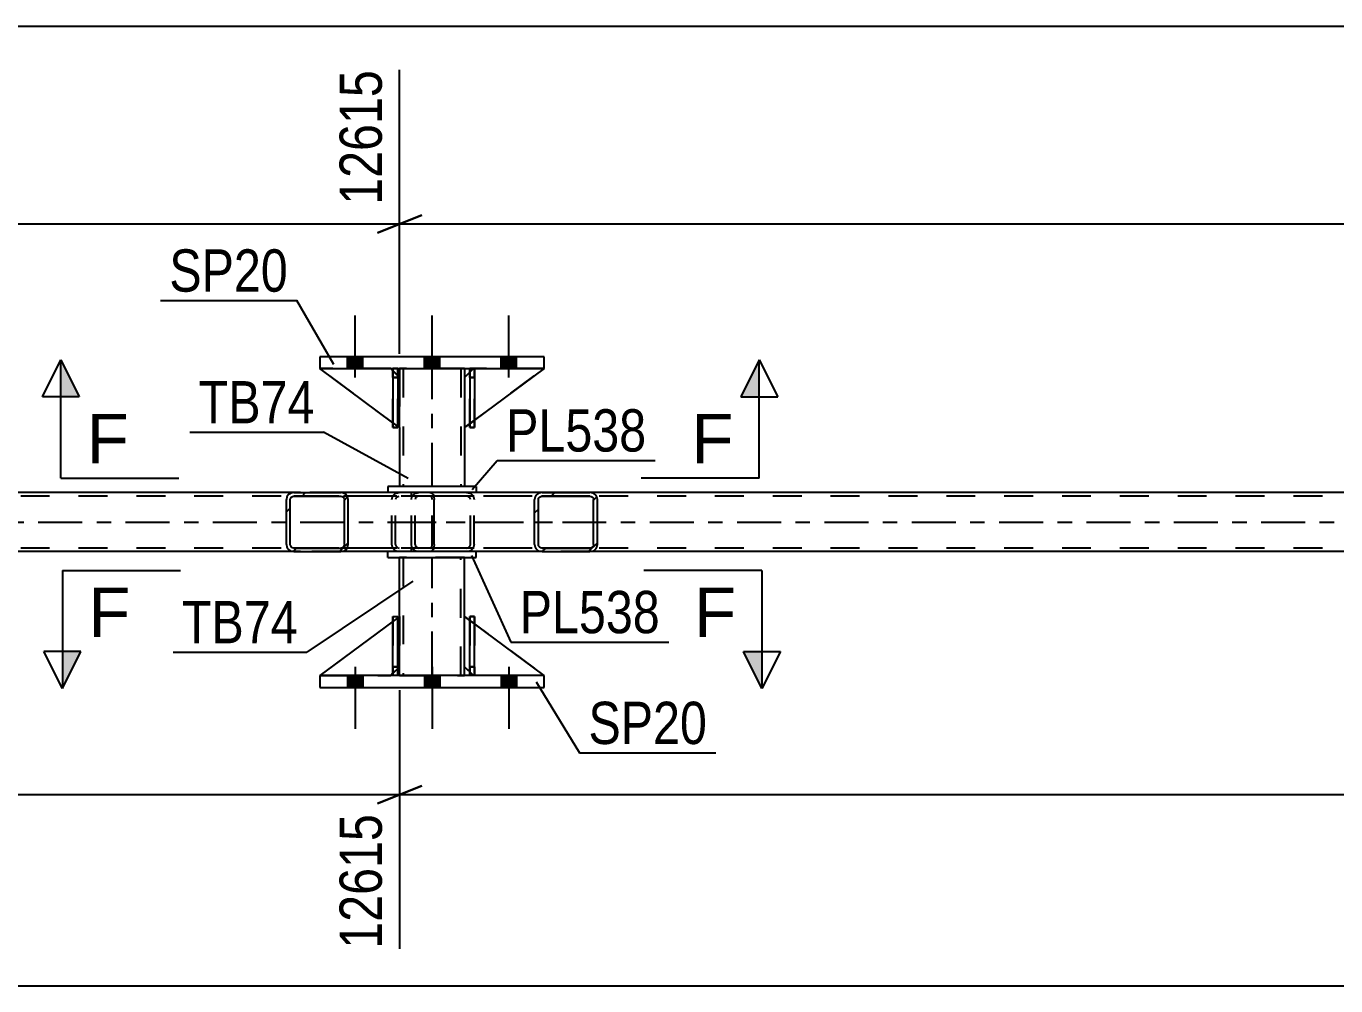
# Model space of a CAD drawing. Header units: millimetres. Extents: x 0 to 841, y 0 to 594.
# Drawn here: x 510 to 598.7, y 223.8 to 288.8 of the extents above; entities that cross this region are included whole.
import ezdxf

# ---------------------------------------------------------------- set-up
doc = ezdxf.new("R2010")
doc.units = ezdxf.units.MM
doc.linetypes.add('DXK_LINE_DOT2', pattern=[3.9198, 1.9599, -1.9599])
doc.linetypes.add('DXK_LINE_DOT3', pattern=[5.9187, 2.979, -0.9799, 0.9799, -0.9799])
doc.styles.add('Arial', font='ARIAL.TTF', dxfattribs={"height": 0.2})
doc.styles.add('Arial Narrow', font='ARIALN.TTF', dxfattribs={"height": 0.2})

# ---------------------------------------------------------------- blocks, each defined once
blk = doc.blocks.new('Part-318893504-2860 - 2723')
at = {"color": 7, "linetype": 'DXK_LINE_DOT2'}
for p, q in [((534.83, 265.033), (534.83, 265.633)), ((534.83, 265.633), (534.83, 265.633)), ((534.83, 265.633), (534.83, 261.633)), ((535.15, 265.633), (534.83, 265.633)), ((535.15, 265.033), (535.15, 265.633)), ((535.15, 261.633), (535.15, 265.633)), ((534.83, 261.633), (534.83, 265.033)), ((534.83, 265.033), (535.15, 265.033)), ((535.15, 265.033), (535.15, 261.633)), ((534.83, 261.633), (535.15, 261.633))]:
    blk.add_line(p, q, dxfattribs=at)
blk = doc.blocks.new('Part-318893504-2854 - 2723')
at = {"color": 7, "linetype": 'DXK_LINE_DOT2'}
for p, q in [((534.677, 265.634), (529.877, 265.633)), ((534.677, 265.634), (535.277, 265.034)), ((535.15, 265.16), (534.83, 265.48)), ((535.277, 265.034), (535.277, 261.634)), ((535.151, 261.727), (534.831, 261.964))]:
    blk.add_line(p, q, dxfattribs=at)
at = {"color": 2, "linetype": 'Continuous'}
for p, q in [((534.831, 261.964), (529.877, 265.633)), ((534.83, 265.48), (534.677, 265.634)), ((535.277, 265.034), (535.15, 265.16)), ((535.277, 265.034), (535.277, 265.034)), ((535.277, 261.634), (535.277, 265.034)), ((535.151, 261.727), (535.277, 261.634)), ((535.277, 261.634), (535.277, 261.634))]:
    blk.add_line(p, q, dxfattribs=at)
blk = doc.blocks.new('Part-318893504-2764 - 2723')
at = {"color": 2, "linetype": 'Continuous'}
for p, q in [((535.277, 265.633), (535.277, 265.034)), ((539.677, 265.633), (539.677, 265.033)), ((535.277, 261.634), (535.277, 257.633)), ((539.677, 261.633), (539.677, 257.633))]:
    blk.add_line(p, q, dxfattribs=at)
at = {"color": 7, "linetype": 'DXK_LINE_DOT2'}
for p, q in [((539.677, 265.633), (535.277, 265.633)), ((535.517, 265.633), (535.517, 257.633)), ((539.437, 265.633), (539.437, 257.633)), ((535.277, 265.034), (535.277, 261.634)), ((539.677, 265.033), (539.677, 261.633)), ((539.677, 257.633), (535.277, 257.633))]:
    blk.add_line(p, q, dxfattribs=at)
at = {"color": 7, "linetype": 'DXK_LINE_DOT3'}
blk.add_line((537.477, 257.633), (537.477, 265.633), dxfattribs=at)
blk = doc.blocks.new('Part-318893504-2886 - 2723')
at = {"color": 2, "linetype": 'Continuous'}
for p, q in [((534.83, 244.833), (534.831, 248.833)), ((534.831, 248.833), (535.151, 248.833)), ((535.15, 244.833), (535.151, 248.833)), ((534.831, 244.833), (534.83, 244.833)), ((535.151, 244.833), (534.83, 244.833))]:
    blk.add_line(p, q, dxfattribs=at)
at = {"color": 7, "linetype": 'DXK_LINE_DOT2'}
for p, q in [((534.831, 248.833), (534.831, 245.433)), ((535.151, 245.433), (535.151, 248.833)), ((534.831, 245.433), (534.831, 244.833)), ((534.831, 245.433), (535.151, 245.433)), ((535.151, 244.833), (535.151, 245.433)), ((535.15, 244.833), (535.151, 244.833))]:
    blk.add_line(p, q, dxfattribs=at)
blk = doc.blocks.new('Part-318893504-2888 - 2723')
at = {"color": 7, "linetype": 'DXK_LINE_DOT2'}
for p, q in [((534.83, 248.833), (535.15, 248.833)), ((534.83, 245.433), (534.83, 248.833)), ((534.83, 248.833), (534.83, 244.833)), ((535.15, 248.833), (535.15, 245.433)), ((535.15, 244.833), (535.15, 248.74)), ((535.15, 245.433), (534.83, 245.433)), ((534.83, 244.833), (534.83, 245.433)), ((535.15, 245.433), (535.15, 244.833)), ((535.15, 244.833), (534.83, 244.833)), ((535.15, 244.833), (535.15, 244.833))]:
    blk.add_line(p, q, dxfattribs=at)
blk = doc.blocks.new('Part-318893504-2908 - 2723')
at = {"color": 2, "linetype": 'Continuous'}
for p, q in [((539.677, 245.433), (539.677, 248.833)), ((540.03, 248.571), (539.677, 248.833)), ((545.076, 244.833), (540.35, 248.334)), ((540.03, 245.08), (539.677, 245.433))]:
    blk.add_line(p, q, dxfattribs=at)
at = {"color": 7, "linetype": 'DXK_LINE_DOT2'}
for p, q in [((540.35, 248.334), (540.03, 248.571)), ((540.277, 244.833), (540.03, 245.08)), ((545.077, 244.833), (540.277, 244.833)), ((545.076, 244.833), (545.077, 244.833)), ((545.077, 244.833), (545.076, 244.833))]:
    blk.add_line(p, q, dxfattribs=at)
blk = doc.blocks.new('Part-318893504-2780 - 2723')
at = {"linetype": 'Continuous'}
h = blk.add_hatch(dxfattribs=at)
h.set_pattern_fill('', scale=0.7, style=0, pattern_type=0)
h.set_pattern_definition([(45, (531.7593, 256.937), (-1.57154, 1.57154), [])])
h.paths.add_polyline_path([(531.798, 256.753), (531.759, 256.937), (531.65, 257.093), (531.487, 257.197), (531.295, 257.233), (528.11, 257.233), (527.918, 257.197), (527.755, 257.093), (527.646, 256.937), (527.608, 256.753), (527.608, 253.713), (527.646, 253.53), (527.755, 253.374), (527.918, 253.27), (528.11, 253.233), (531.295, 253.233), (531.487, 253.27), (531.65, 253.374), (531.759, 253.53), (531.798, 253.713)])
h.paths.add_polyline_path([(531.527, 253.621), (531.473, 253.544), (531.391, 253.492), (531.295, 253.473), (528.11, 253.473), (528.014, 253.492), (527.933, 253.544), (527.878, 253.621), (527.859, 253.713), (527.859, 256.753), (527.878, 256.845), (527.933, 256.923), (528.014, 256.975), (528.11, 256.993), (531.295, 256.993), (531.391, 256.975), (531.473, 256.923), (531.527, 256.845), (531.546, 256.753), (531.546, 253.713)])
at = {"color": 2, "linetype": 'Continuous'}
for p, q in [((527.646, 256.937), (527.608, 256.753)), ((527.608, 253.713), (527.608, 256.753)), ((527.859, 256.753), (527.878, 256.845)), ((527.859, 253.713), (527.859, 256.753)), ((527.878, 256.845), (527.933, 256.923)), ((528.11, 257.233), (527.918, 257.197)), ((527.933, 256.923), (528.014, 256.975)), ((528.014, 256.975), (528.11, 256.993)), ((528.11, 257.233), (531.295, 257.233)), ((528.11, 256.993), (531.295, 256.993)), ((537.352, 257.233), (531.295, 257.233)), ((531.487, 257.197), (531.295, 257.233)), ((531.295, 256.993), (531.391, 256.975)), ((531.391, 256.975), (531.473, 256.923)), ((531.473, 256.923), (531.527, 256.845)), ((531.527, 256.845), (531.546, 256.753)), ((531.546, 253.713), (531.546, 256.753)), ((531.798, 256.753), (531.759, 256.937)), ((531.798, 253.713), (531.798, 256.753)), ((537.352, 257.233), (537.456, 257.197)), ((537.456, 257.197), (537.544, 257.093)), ((537.544, 257.093), (537.602, 256.937)), ((537.602, 256.937), (537.623, 256.753)), ((537.623, 253.713), (537.623, 256.753)), ((527.608, 253.713), (527.646, 253.53)), ((527.878, 253.621), (527.859, 253.713)), ((527.933, 253.544), (527.878, 253.621)), ((527.918, 253.27), (528.11, 253.233)), ((528.014, 253.492), (527.933, 253.544)), ((528.11, 253.473), (528.014, 253.492)), ((528.11, 253.473), (531.295, 253.473)), ((528.11, 253.233), (531.295, 253.233)), ((531.391, 253.492), (531.295, 253.473)), ((531.295, 253.233), (531.487, 253.27)), ((537.352, 253.233), (531.295, 253.233)), ((531.473, 253.544), (531.391, 253.492)), ((531.527, 253.621), (531.473, 253.544)), ((531.546, 253.713), (531.527, 253.621)), ((531.759, 253.53), (531.798, 253.713)), ((537.456, 253.27), (537.352, 253.233)), ((537.544, 253.374), (537.456, 253.27)), ((537.602, 253.53), (537.544, 253.374)), ((537.623, 253.713), (537.602, 253.53))]:
    blk.add_line(p, q, dxfattribs=at)
at = {"color": 7, "linetype": 'DXK_LINE_DOT2'}
for p, q in [((531.295, 257.233), (528.11, 257.233)), ((537.352, 256.993), (528.11, 256.993)), ((534.758, 256.753), (534.796, 256.937)), ((534.758, 253.713), (534.758, 256.753)), ((535.028, 256.845), (535.009, 256.753)), ((535.009, 253.713), (535.009, 256.753)), ((535.083, 256.923), (535.028, 256.845)), ((535.068, 257.197), (535.261, 257.233)), ((535.083, 256.923), (535.105, 256.937)), ((535.105, 256.937), (535.164, 256.975)), ((535.164, 256.975), (535.261, 256.993)), ((536.076, 256.993), (536.076, 257.233)), ((537.404, 256.975), (537.352, 256.993)), ((537.448, 256.923), (537.404, 256.975)), ((537.477, 256.845), (537.448, 256.923)), ((537.487, 256.753), (537.477, 256.845)), ((537.487, 253.713), (537.487, 256.753)), ((537.352, 253.473), (528.11, 253.473)), ((531.295, 253.233), (528.11, 253.233)), ((534.796, 253.53), (534.758, 253.713)), ((535.009, 253.713), (535.028, 253.621)), ((535.028, 253.621), (535.083, 253.544)), ((535.261, 253.233), (535.068, 253.27)), ((535.083, 253.544), (535.164, 253.492)), ((535.164, 253.492), (535.261, 253.473)), ((536.076, 253.233), (536.076, 253.473)), ((537.352, 253.473), (537.404, 253.492)), ((537.404, 253.492), (537.448, 253.544)), ((537.448, 253.544), (537.477, 253.621)), ((537.477, 253.621), (537.487, 253.713))]:
    blk.add_line(p, q, dxfattribs=at)
at = {"color": 2, "linetype": 'Continuous'}
for centre, start, end in [((528.096, 256.738), 111.1941, 156.15059), ((531.309, 256.738), 23.84941, 68.8059), ((528.096, 253.729), 203.84941, 248.8059), ((531.309, 253.729), 291.1941, 336.15059)]:
    blk.add_arc(centre, 0.492, start, end, dxfattribs=at)
at = {"color": 7, "linetype": 'DXK_LINE_DOT2'}
for centre, start, end in [((535.246, 256.738), 111.1941, 156.15059), ((535.246, 253.729), 203.84941, 248.8059)]:
    blk.add_arc(centre, 0.492, start, end, dxfattribs=at)
blk = doc.blocks.new('Part-318893504-2781 - 2723')
at = {"linetype": 'Continuous'}
h = blk.add_hatch(dxfattribs=at)
h.set_pattern_fill('', scale=0.7, style=0, pattern_type=0)
h.set_pattern_definition([(45, (548.6429, 256.937), (-1.57154, 1.57154), [])])
h.paths.add_polyline_path([(548.682, 256.753), (548.643, 256.937), (548.532, 257.093), (548.366, 257.197), (548.171, 257.233), (544.936, 257.233), (544.74, 257.197), (544.575, 257.093), (544.464, 256.937), (544.425, 256.753), (544.425, 253.713), (544.464, 253.53), (544.575, 253.374), (544.74, 253.27), (544.936, 253.233), (548.171, 253.233), (548.366, 253.27), (548.532, 253.374), (548.643, 253.53), (548.682, 253.713)])
h.paths.add_polyline_path([(548.407, 253.621), (548.352, 253.544), (548.269, 253.492), (548.171, 253.473), (544.936, 253.473), (544.838, 253.492), (544.755, 253.544), (544.7, 253.621), (544.68, 253.713), (544.68, 256.753), (544.7, 256.845), (544.755, 256.923), (544.838, 256.975), (544.936, 256.993), (548.171, 256.993), (548.269, 256.975), (548.352, 256.923), (548.407, 256.845), (548.426, 256.753), (548.426, 253.713)])
at = {"color": 7, "linetype": 'DXK_LINE_DOT2'}
for p, q in [((536.076, 256.753), (536.115, 256.937)), ((536.076, 253.713), (536.076, 256.753)), ((536.351, 256.845), (536.331, 256.753)), ((536.331, 253.713), (536.331, 256.753)), ((536.406, 256.923), (536.351, 256.845)), ((536.391, 257.197), (536.587, 257.233)), ((536.489, 256.975), (536.406, 256.923)), ((536.587, 256.993), (536.489, 256.975)), ((537.352, 257.233), (536.587, 257.233)), ((548.171, 256.993), (536.587, 256.993)), ((539.822, 257.233), (540.017, 257.197)), ((539.919, 256.975), (539.822, 256.993)), ((540.002, 256.923), (539.919, 256.975)), ((540.058, 256.845), (540.002, 256.923)), ((540.077, 256.753), (540.058, 256.845)), ((540.077, 253.713), (540.077, 256.753)), ((540.294, 256.937), (540.332, 256.753)), ((540.332, 253.713), (540.332, 256.753)), ((548.171, 257.233), (544.936, 257.233)), ((536.115, 253.53), (536.076, 253.713)), ((536.331, 253.713), (536.351, 253.621)), ((536.351, 253.621), (536.406, 253.544)), ((536.587, 253.233), (536.391, 253.27)), ((536.406, 253.544), (536.489, 253.492)), ((536.489, 253.492), (536.587, 253.473)), ((548.171, 253.473), (536.587, 253.473)), ((537.352, 253.233), (536.587, 253.233)), ((539.822, 253.473), (539.919, 253.492)), ((540.017, 253.27), (539.822, 253.233)), ((539.919, 253.492), (540.002, 253.544)), ((540.002, 253.544), (540.058, 253.621)), ((540.058, 253.621), (540.077, 253.713)), ((540.332, 253.713), (540.294, 253.53)), ((544.936, 253.233), (548.171, 253.233))]:
    blk.add_line(p, q, dxfattribs=at)
at = {"color": 2, "linetype": 'Continuous'}
for p, q in [((544.936, 257.233), (537.352, 257.233)), ((544.464, 256.937), (544.425, 256.753)), ((544.425, 253.713), (544.425, 256.753)), ((544.68, 256.753), (544.7, 256.845)), ((544.68, 253.713), (544.68, 256.753)), ((544.7, 256.845), (544.755, 256.923)), ((544.936, 257.233), (544.74, 257.197)), ((544.755, 256.923), (544.838, 256.975)), ((544.838, 256.975), (544.936, 256.993)), ((544.936, 257.233), (548.171, 257.233)), ((544.936, 256.993), (548.171, 256.993)), ((548.366, 257.197), (548.171, 257.233)), ((548.171, 256.993), (548.269, 256.975)), ((548.269, 256.975), (548.352, 256.923)), ((548.352, 256.923), (548.407, 256.845)), ((548.407, 256.845), (548.426, 256.753)), ((548.426, 253.713), (548.426, 256.753)), ((548.682, 256.753), (548.643, 256.937)), ((548.682, 253.713), (548.682, 256.753)), ((544.936, 253.233), (537.352, 253.233)), ((544.425, 253.713), (544.464, 253.53)), ((544.7, 253.621), (544.68, 253.713)), ((544.755, 253.544), (544.7, 253.621)), ((544.74, 253.27), (544.936, 253.233)), ((544.838, 253.492), (544.755, 253.544)), ((544.936, 253.473), (544.838, 253.492)), ((544.936, 253.473), (548.171, 253.473)), ((544.936, 253.233), (548.171, 253.233)), ((548.269, 253.492), (548.171, 253.473)), ((548.171, 253.233), (548.366, 253.27)), ((548.352, 253.544), (548.269, 253.492)), ((548.407, 253.621), (548.352, 253.544)), ((548.426, 253.713), (548.407, 253.621)), ((548.643, 253.53), (548.682, 253.713))]:
    blk.add_line(p, q, dxfattribs=at)
at = {"color": 7, "linetype": 'DXK_LINE_DOT3'}
blk.add_line((534.784, 255.233), (546.553, 255.233), dxfattribs=at)
at = {"color": 7, "linetype": 'DXK_LINE_DOT2'}
for centre, start, end in [((536.567, 256.733), 110.75832, 155.68004), ((539.841, 256.733), 24.31996, 69.24168), ((536.567, 253.734), 204.31996, 249.24168), ((539.841, 253.734), 290.75832, 335.68004)]:
    blk.add_arc(centre, 0.496, start, end, dxfattribs=at)
at = {"color": 2, "linetype": 'Continuous'}
for centre, start, end in [((544.916, 256.733), 110.75832, 155.68004), ((548.19, 256.733), 24.31996, 69.24168), ((544.916, 253.734), 204.31996, 249.24168), ((548.19, 253.734), 290.75832, 335.68004)]:
    blk.add_arc(centre, 0.496, start, end, dxfattribs=at)
blk = doc.blocks.new('Part-318893504-2845 - 2723')
at = {"color": 7, "linetype": 'DXK_LINE_DOT2'}
for p, q in [((540.35, 248.833), (540.03, 248.833)), ((540.03, 245.433), (540.03, 248.833)), ((540.03, 248.833), (540.03, 244.833)), ((540.35, 248.833), (540.35, 245.433)), ((540.35, 244.833), (540.35, 248.833)), ((540.35, 245.433), (540.03, 245.433)), ((540.03, 244.833), (540.03, 245.433)), ((540.35, 245.433), (540.35, 244.833)), ((540.35, 244.833), (540.03, 244.833)), ((540.35, 244.833), (540.35, 244.833))]:
    blk.add_line(p, q, dxfattribs=at)
blk = doc.blocks.new('Part-318893504-2848 - 2723')
at = {"color": 2, "linetype": 'Continuous'}
for p, q in [((540.03, 265.387), (539.677, 265.034)), ((545.077, 265.634), (540.35, 262.132)), ((539.677, 265.034), (539.677, 261.634)), ((540.03, 261.895), (539.677, 261.634))]:
    blk.add_line(p, q, dxfattribs=at)
at = {"color": 7, "linetype": 'DXK_LINE_DOT2'}
for p, q in [((540.277, 265.634), (540.03, 265.387)), ((545.077, 265.634), (540.277, 265.634)), ((540.35, 262.132), (540.03, 261.895))]:
    blk.add_line(p, q, dxfattribs=at)
blk = doc.blocks.new('Part-318893504-2851 - 2723')
at = {"color": 7, "linetype": 'DXK_LINE_DOT2'}
for p, q in [((540.277, 265.634), (539.677, 265.034)), ((539.677, 261.634), (545.077, 265.634)), ((545.077, 265.634), (540.277, 265.634)), ((539.677, 265.034), (539.677, 261.634))]:
    blk.add_line(p, q, dxfattribs=at)
blk = doc.blocks.new('Part-318893504-2857 - 2723')
at = {"color": 7, "linetype": 'DXK_LINE_DOT2'}
for p, q in [((529.877, 265.633), (534.677, 265.634)), ((535.277, 261.634), (529.877, 265.633)), ((534.677, 265.634), (535.277, 265.034)), ((535.277, 265.034), (534.677, 265.634)), ((535.277, 265.034), (535.277, 261.634)), ((535.277, 265.034), (535.277, 265.034)), ((535.277, 265.034), (535.277, 261.634))]:
    blk.add_line(p, q, dxfattribs=at)
blk = doc.blocks.new('Part-318893504-2858 - 2723')
at = {"color": 2, "linetype": 'Continuous'}
for p, q in [((535.15, 265.633), (534.83, 265.633)), ((534.83, 265.633), (534.831, 261.633)), ((535.151, 265.633), (535.15, 265.633)), ((535.15, 265.633), (535.151, 261.633)), ((535.151, 261.633), (534.831, 261.633))]:
    blk.add_line(p, q, dxfattribs=at)
at = {"color": 7, "linetype": 'DXK_LINE_DOT2'}
for p, q in [((534.831, 265.033), (534.831, 265.633)), ((535.151, 265.633), (535.15, 265.633)), ((535.151, 265.033), (535.151, 265.633)), ((535.151, 265.033), (534.831, 265.033)), ((534.831, 265.033), (534.831, 261.633)), ((535.151, 261.633), (535.151, 265.033))]:
    blk.add_line(p, q, dxfattribs=at)
blk = doc.blocks.new('Part-318893504-2859 - 2723')
at = {"color": 2, "linetype": 'Continuous'}
for p, q in [((540.35, 265.633), (540.03, 265.633)), ((540.03, 265.633), (540.03, 261.633)), ((540.35, 265.633), (540.35, 265.633)), ((540.35, 265.633), (540.35, 261.633)), ((540.35, 261.633), (540.03, 261.633))]:
    blk.add_line(p, q, dxfattribs=at)
at = {"color": 7, "linetype": 'DXK_LINE_DOT2'}
for p, q in [((540.03, 265.033), (540.03, 265.633)), ((540.35, 265.033), (540.35, 265.633)), ((540.35, 265.633), (540.35, 265.633)), ((540.35, 265.033), (540.03, 265.033)), ((540.03, 265.033), (540.03, 261.633)), ((540.35, 261.633), (540.35, 265.033))]:
    blk.add_line(p, q, dxfattribs=at)
blk = doc.blocks.new('Part-318893504-2861 - 2723')
at = {"color": 7, "linetype": 'DXK_LINE_DOT2'}
for p, q in [((540.03, 265.033), (540.03, 265.633)), ((540.03, 265.633), (540.03, 265.633)), ((540.03, 265.633), (540.03, 261.633)), ((540.35, 265.633), (540.03, 265.633)), ((540.35, 265.033), (540.35, 265.633)), ((540.35, 261.633), (540.35, 265.633)), ((540.03, 261.633), (540.03, 265.033)), ((540.03, 265.033), (540.35, 265.033)), ((540.35, 265.033), (540.35, 261.633)), ((540.03, 261.633), (540.35, 261.633))]:
    blk.add_line(p, q, dxfattribs=at)
blk = doc.blocks.new('Part-318893504-2866 - 2723')
at = {"color": 2, "linetype": 'Continuous'}
for p, q in [((535.277, 248.833), (535.277, 252.833)), ((539.677, 248.833), (539.677, 252.833)), ((535.277, 244.833), (535.277, 245.433)), ((539.677, 244.833), (539.677, 245.433))]:
    blk.add_line(p, q, dxfattribs=at)
at = {"color": 7, "linetype": 'DXK_LINE_DOT2'}
for p, q in [((539.677, 252.833), (535.277, 252.833)), ((535.517, 252.833), (535.517, 244.833)), ((539.437, 244.833), (539.437, 252.833)), ((535.277, 245.433), (535.277, 248.833)), ((539.677, 245.433), (539.677, 248.833)), ((535.277, 244.833), (539.677, 244.833))]:
    blk.add_line(p, q, dxfattribs=at)
at = {"color": 7, "linetype": 'DXK_LINE_DOT3'}
blk.add_line((537.477, 244.833), (537.477, 252.833), dxfattribs=at)
blk = doc.blocks.new('Part-318893504-2871 - 2723')
at = {"color": 2, "linetype": 'Continuous'}
for p, q in [((534.477, 252.833), (534.477, 253.233)), ((540.477, 252.833), (540.477, 253.233)), ((534.477, 252.833), (540.477, 252.833))]:
    blk.add_line(p, q, dxfattribs=at)
at = {"color": 7, "linetype": 'DXK_LINE_DOT2'}
blk.add_line((540.477, 253.233), (534.477, 253.233), dxfattribs=at)
blk = doc.blocks.new('Part-318893504-2876 - 2723')
at = {"color": 2, "linetype": 'Continuous'}
for p, q in [((540.477, 257.633), (534.477, 257.633)), ((534.477, 257.633), (534.477, 257.233)), ((540.477, 257.633), (540.477, 257.233))]:
    blk.add_line(p, q, dxfattribs=at)
at = {"color": 7, "linetype": 'DXK_LINE_DOT2'}
blk.add_line((540.477, 257.233), (534.477, 257.233), dxfattribs=at)
blk = doc.blocks.new('Part-318893504-2879 - 2723')
at = {"color": 7, "linetype": 'DXK_LINE_DOT2'}
for p, q in [((539.677, 245.433), (539.677, 248.833)), ((539.677, 248.833), (545.077, 244.833)), ((540.277, 244.833), (539.677, 245.433)), ((545.077, 244.833), (540.277, 244.833))]:
    blk.add_line(p, q, dxfattribs=at)
blk = doc.blocks.new('Part-318893504-2882 - 2723')
at = {"color": 2, "linetype": 'Continuous'}
for p, q in [((534.831, 248.503), (529.877, 244.833)), ((535.277, 248.833), (535.151, 248.74)), ((535.277, 245.433), (535.277, 248.833)), ((534.83, 244.987), (534.677, 244.833)), ((535.277, 245.433), (535.15, 245.307)), ((535.277, 245.433), (535.277, 245.433))]:
    blk.add_line(p, q, dxfattribs=at)
at = {"color": 7, "linetype": 'DXK_LINE_DOT2'}
for p, q in [((535.151, 248.74), (534.831, 248.503)), ((535.277, 245.433), (535.277, 248.833)), ((535.277, 245.433), (534.677, 244.833)), ((535.15, 245.307), (534.83, 244.987)), ((529.877, 244.833), (534.677, 244.833))]:
    blk.add_line(p, q, dxfattribs=at)
blk = doc.blocks.new('Part-318893504-2885 - 2723')
at = {"color": 7, "linetype": 'DXK_LINE_DOT2'}
for p, q in [((535.277, 248.833), (529.877, 244.833)), ((535.277, 245.433), (535.277, 248.833)), ((535.277, 248.833), (535.277, 245.433)), ((534.677, 244.833), (535.277, 245.433)), ((535.277, 245.433), (534.677, 244.833)), ((535.277, 245.433), (535.277, 245.433)), ((529.877, 244.833), (534.677, 244.833))]:
    blk.add_line(p, q, dxfattribs=at)
blk = doc.blocks.new('Part-318893504-2887 - 2723')
at = {"color": 2, "linetype": 'Continuous'}
for p, q in [((540.03, 244.833), (540.03, 248.833)), ((540.03, 248.833), (540.35, 248.833)), ((540.35, 244.833), (540.35, 248.833)), ((540.03, 244.833), (540.03, 244.833)), ((540.35, 244.833), (540.03, 244.833))]:
    blk.add_line(p, q, dxfattribs=at)
at = {"color": 7, "linetype": 'DXK_LINE_DOT2'}
for p, q in [((540.03, 248.833), (540.03, 245.433)), ((540.35, 245.433), (540.35, 248.833)), ((540.03, 245.433), (540.03, 244.833)), ((540.03, 245.433), (540.35, 245.433)), ((540.35, 244.833), (540.35, 245.433)), ((540.35, 244.833), (540.35, 244.833))]:
    blk.add_line(p, q, dxfattribs=at)
blk = doc.blocks.new('Part-318893504-2893 - 2723')
at = {"color": 7, "linetype": 'DXK_LINE_DOT2'}
for p, q in [((680.119, 256.993), (102.405, 256.993)), ((680.119, 257.233), (272.708, 257.233)), ((548.171, 257.233), (528.11, 257.233)), ((680.119, 253.473), (102.405, 253.473)), ((548.171, 253.233), (528.11, 253.233))]:
    blk.add_line(p, q, dxfattribs=at)
at = {"color": 2, "linetype": 'Continuous'}
for p, q in [((528.11, 257.233), (463.037, 257.233)), ((613.245, 257.233), (548.171, 257.233)), ((528.11, 253.233), (463.037, 253.233)), ((613.245, 253.233), (548.171, 253.233))]:
    blk.add_line(p, q, dxfattribs=at)
at = {"color": 7, "linetype": 'DXK_LINE_DOT3'}
blk.add_line((102.405, 255.233), (679.873, 255.233), dxfattribs=at)
blk = doc.blocks.new('Part-318893504-2900 - 2723')
at = {"color": 2, "linetype": 'Continuous'}
for p, q in [((545.077, 266.433), (529.877, 266.433)), ((529.877, 266.433), (529.877, 265.633)), ((545.077, 265.633), (545.077, 266.433)), ((529.877, 265.633), (545.077, 265.633))]:
    blk.add_line(p, q, dxfattribs=at)
blk = doc.blocks.new('Part-318893504-2905 - 2723')
at = {"color": 2, "linetype": 'Continuous'}
for p, q in [((529.877, 244.833), (529.877, 244.033)), ((545.077, 244.833), (529.877, 244.833)), ((529.877, 244.033), (545.077, 244.033)), ((545.077, 244.033), (545.077, 244.833))]:
    blk.add_line(p, q, dxfattribs=at)
blk = doc.blocks.new('Bolt-318893504-2955 - 2723')
at = {"linetype": 'Continuous'}
for points in [[(531.757, 265.633), (532.797, 265.633), (532.797, 266.433), (531.757, 266.433)], [(531.757, 265.633), (532.797, 265.633), (532.797, 266.433), (531.757, 266.433)], [(531.757, 265.633), (532.797, 265.633), (532.797, 266.433), (531.757, 266.433)], [(536.957, 265.633), (537.997, 265.633), (537.997, 266.433), (536.957, 266.433)], [(536.957, 265.633), (537.997, 265.633), (537.997, 266.433), (536.957, 266.433)], [(542.157, 265.633), (543.197, 265.633), (543.197, 266.433), (542.157, 266.433)], [(542.157, 265.633), (543.197, 265.633), (543.197, 266.433), (542.157, 266.433)], [(542.157, 265.633), (543.197, 265.633), (543.197, 266.433), (542.157, 266.433)]]:
    blk.add_hatch(color=1, dxfattribs=at).paths.add_polyline_path(points)
at = {"color": 1, "linetype": 'Continuous'}
for p, q in [((532.277, 265.033), (532.277, 269.233)), ((532.277, 265.033), (532.277, 269.233)), ((532.277, 265.033), (532.277, 269.233)), ((537.477, 265.033), (537.477, 269.233)), ((537.477, 265.033), (537.477, 269.233)), ((542.677, 265.033), (542.677, 269.233)), ((542.677, 265.033), (542.677, 269.233)), ((542.677, 265.033), (542.677, 269.233)), ((531.757, 265.633), (531.757, 266.433)), ((531.757, 265.633), (531.757, 266.433)), ((531.757, 265.633), (531.757, 266.433)), ((532.797, 265.633), (532.797, 266.433)), ((532.797, 265.633), (532.797, 266.433)), ((532.797, 265.633), (532.797, 266.433)), ((536.957, 265.633), (536.957, 266.433)), ((536.957, 265.633), (536.957, 266.433)), ((537.997, 265.633), (537.997, 266.433)), ((537.997, 265.633), (537.997, 266.433)), ((542.157, 265.633), (542.157, 266.433)), ((542.157, 265.633), (542.157, 266.433)), ((542.157, 265.633), (542.157, 266.433)), ((543.197, 265.633), (543.197, 266.433)), ((543.197, 265.633), (543.197, 266.433)), ((543.197, 265.633), (543.197, 266.433))]:
    blk.add_line(p, q, dxfattribs=at)
blk = doc.blocks.new('Bolt-318893504-2956 - 2723')
at = {"linetype": 'Continuous'}
for points in [[(532.797, 244.833), (531.757, 244.833), (531.757, 244.033), (532.797, 244.033)], [(532.797, 244.833), (531.757, 244.833), (531.757, 244.033), (532.797, 244.033)], [(532.797, 244.833), (531.757, 244.833), (531.757, 244.033), (532.797, 244.033)], [(537.997, 244.833), (536.957, 244.833), (536.957, 244.033), (537.997, 244.033)], [(537.997, 244.833), (536.957, 244.833), (536.957, 244.033), (537.997, 244.033)], [(543.197, 244.833), (542.157, 244.833), (542.157, 244.033), (543.197, 244.033)], [(543.197, 244.833), (542.157, 244.833), (542.157, 244.033), (543.197, 244.033)], [(543.197, 244.833), (542.157, 244.833), (542.157, 244.033), (543.197, 244.033)]]:
    blk.add_hatch(color=1, dxfattribs=at).paths.add_polyline_path(points)
at = {"color": 1, "linetype": 'Continuous'}
for p, q in [((532.277, 245.433), (532.277, 241.233)), ((532.277, 245.433), (532.277, 241.233)), ((532.277, 245.433), (532.277, 241.233)), ((537.477, 245.433), (537.477, 241.233)), ((537.477, 245.433), (537.477, 241.233)), ((542.677, 245.433), (542.677, 241.233)), ((542.677, 245.433), (542.677, 241.233)), ((542.677, 245.433), (542.677, 241.233)), ((531.757, 244.833), (531.757, 244.033)), ((531.757, 244.833), (531.757, 244.033)), ((531.757, 244.833), (531.757, 244.033)), ((532.797, 244.833), (532.797, 244.033)), ((532.797, 244.833), (532.797, 244.033)), ((532.797, 244.833), (532.797, 244.033)), ((536.957, 244.833), (536.957, 244.033)), ((536.957, 244.833), (536.957, 244.033)), ((537.997, 244.833), (537.997, 244.033)), ((537.997, 244.833), (537.997, 244.033)), ((542.157, 244.833), (542.157, 244.033)), ((542.157, 244.833), (542.157, 244.033)), ((542.157, 244.833), (542.157, 244.033)), ((543.197, 244.833), (543.197, 244.033)), ((543.197, 244.833), (543.197, 244.033)), ((543.197, 244.833), (543.197, 244.033))]:
    blk.add_line(p, q, dxfattribs=at)
blk = doc.blocks.new('StraightDimension-318893504-12838 - 2723')
at = {"color": 7, "linetype": 'Continuous'}
for p, q in [((535.277, 266.634), (535.277, 285.869)), ((680.197, 257.753), (680.197, 285.869)), ((536.777, 276.028), (533.777, 274.828)), ((678.697, 274.828), (681.697, 276.028)), ((535.277, 275.428), (680.197, 275.428))]:
    blk.add_line(p, q, dxfattribs=at)
at = {"color": 0}
blk.add_wipeout([(611.993, 276.178), (611.993, 280.378), (603.48, 280.378), (603.48, 276.178)], dxfattribs=at)
at = {"color": 3, "style": 'Arial Narrow'}
blk.add_text('3623', height=2.8633, dxfattribs=at).set_placement((604.08, 276.778))
at = {"color": 0, "linetype": 'Continuous'}
blk.add_wipeout([(679.597, 286.469), (675.397, 286.469), (675.397, 276.128), (679.597, 276.128)], dxfattribs=at)
at = {"color": 3, "linetype": 'Continuous', "style": 'Arial Narrow'}
blk.add_text('16238', height=2.8633, rotation=90.00021, dxfattribs=at).set_placement((678.997, 276.728))
blk = doc.blocks.new('StraightDimension-318893504-3170 - 2723')
at = {"color": 7, "linetype": 'Continuous'}
blk.add_line((93.145, 223.813), (681.543, 223.813), dxfattribs=at)
blk = doc.blocks.new('StraightDimension-318893504-7176 - 2723')
at = {"color": 7, "linetype": 'Continuous'}
blk.add_line((93.785, 288.83), (680.911, 288.83), dxfattribs=at)
blk = doc.blocks.new('StraightDimension-318893504-12839 - 2723')
at = {"color": 7, "linetype": 'Continuous'}
for p, q in [((535.277, 266.634), (535.277, 285.869)), ((365.008, 266.634), (365.008, 284.041)), ((366.508, 276.028), (363.508, 274.828)), ((533.777, 274.828), (536.777, 276.028)), ((365.008, 275.428), (535.277, 275.428))]:
    blk.add_line(p, q, dxfattribs=at)
at = {"color": 0}
blk.add_wipeout([(454.399, 276.178), (454.399, 280.378), (445.886, 280.378), (445.886, 276.178)], dxfattribs=at)
at = {"color": 3, "style": 'Arial Narrow'}
blk.add_text('4257', height=2.8633, dxfattribs=at).set_placement((446.486, 276.778))
at = {"color": 0, "linetype": 'Continuous'}
blk.add_wipeout([(534.676, 286.469), (530.476, 286.469), (530.477, 276.128), (534.677, 276.128)], dxfattribs=at)
at = {"color": 3, "linetype": 'Continuous', "style": 'Arial Narrow'}
blk.add_text('12615', height=2.8633, rotation=90.00021, dxfattribs=at).set_placement((534.077, 276.728))
blk = doc.blocks.new('StraightDimension-318893504-12878 - 2723')
at = {"color": 7, "linetype": 'Continuous'}
for p, q in [((680.194, 252.621), (680.194, 226.325)), ((535.277, 243.833), (535.277, 226.325)), ((536.777, 237.365), (533.777, 236.165)), ((678.694, 236.165), (681.694, 237.365)), ((535.277, 236.765), (680.194, 236.765))]:
    blk.add_line(p, q, dxfattribs=at)
at = {"color": 0}
blk.add_wipeout([(611.991, 237.515), (611.991, 241.715), (603.479, 241.715), (603.479, 237.515)], dxfattribs=at)
at = {"color": 3, "style": 'Arial Narrow'}
blk.add_text('3623', height=2.8633, dxfattribs=at).set_placement((604.079, 238.115))
at = {"color": 0, "linetype": 'Continuous'}
blk.add_wipeout([(679.594, 236.065), (675.394, 236.065), (675.394, 225.725), (679.594, 225.725)], dxfattribs=at)
at = {"color": 3, "linetype": 'Continuous', "style": 'Arial Narrow'}
blk.add_text('16238', height=2.8633, rotation=90.00021, dxfattribs=at).set_placement((678.994, 226.325))
blk = doc.blocks.new('StraightDimension-318893504-12879 - 2723')
at = {"color": 7, "linetype": 'Continuous'}
for p, q in [((365.008, 243.833), (365.008, 228.153)), ((535.277, 243.833), (535.277, 226.325)), ((366.508, 237.365), (363.508, 236.165)), ((533.777, 236.165), (536.777, 237.365)), ((365.008, 236.765), (535.277, 236.765))]:
    blk.add_line(p, q, dxfattribs=at)
at = {"color": 0}
blk.add_wipeout([(454.399, 237.515), (454.399, 241.715), (445.886, 241.715), (445.886, 237.515)], dxfattribs=at)
at = {"color": 3, "style": 'Arial Narrow'}
blk.add_text('4257', height=2.8633, dxfattribs=at).set_placement((446.486, 238.115))
at = {"color": 0, "linetype": 'Continuous'}
blk.add_wipeout([(534.676, 236.065), (530.476, 236.065), (530.477, 225.725), (534.677, 225.725)], dxfattribs=at)
at = {"color": 3, "linetype": 'Continuous', "style": 'Arial Narrow'}
blk.add_text('12615', height=2.8633, rotation=90.00021, dxfattribs=at).set_placement((534.077, 226.325))
blk = doc.blocks.new('Mark-318893504-2760 - 2723')
at = {"color": 30, "linetype": 'Continuous'}
for p in [(521.068, 261.319), (535.87, 258.184)]:
    blk.add_line(p, (530.123, 261.319), dxfattribs=at)
at = {"color": 0}
blk.add_wipeout([(529.523, 261.919), (529.523, 264.919), (521.668, 264.919), (521.668, 261.919)], dxfattribs=at)
blk.add_wipeout([(529.523, 261.919), (529.523, 264.919), (521.668, 264.919), (521.668, 261.919)], dxfattribs=at)
at = {"color": 3, "style": 'Arial Narrow'}
blk.add_text('TB74', height=2.8633, dxfattribs=at).set_placement((521.668, 261.919))
blk = doc.blocks.new('Mark-318893504-2896 - 2723')
at = {"color": 30, "linetype": 'Continuous'}
for p in [(519.077, 270.245), (530.816, 265.915)]:
    blk.add_line(p, (528.316, 270.245), dxfattribs=at)
at = {"color": 0}
blk.add_wipeout([(527.716, 270.845), (527.716, 273.845), (519.677, 273.845), (519.677, 270.845)], dxfattribs=at)
blk.add_wipeout([(527.716, 270.845), (527.716, 273.845), (519.677, 273.845), (519.677, 270.845)], dxfattribs=at)
at = {"color": 3, "style": 'Arial Narrow'}
blk.add_text('SP20', height=2.8633, dxfattribs=at).set_placement((519.677, 270.845))
blk = doc.blocks.new('Mark-318893504-2862 - 2723')
at = {"color": 30, "linetype": 'Continuous'}
for p in [(536.168, 251.222), (519.929, 246.422)]:
    blk.add_line(p, (528.983, 246.422), dxfattribs=at)
at = {"color": 0}
blk.add_wipeout([(528.383, 247.022), (528.383, 250.022), (520.529, 250.022), (520.529, 247.022)], dxfattribs=at)
blk.add_wipeout([(528.383, 247.022), (528.383, 250.022), (520.529, 250.022), (520.529, 247.022)], dxfattribs=at)
at = {"color": 3, "style": 'Arial Narrow'}
blk.add_text('TB74', height=2.8633, dxfattribs=at).set_placement((520.529, 247.022))
blk = doc.blocks.new('Mark-318893504-2867 - 2723')
at = {"color": 30, "linetype": 'Continuous'}
for p, q in [((540.162, 252.969), (542.819, 247.105)), ((542.819, 247.105), (553.523, 247.105))]:
    blk.add_line(p, q, dxfattribs=at)
at = {"color": 0}
blk.add_wipeout([(552.923, 247.705), (552.923, 250.705), (543.419, 250.705), (543.419, 247.705)], dxfattribs=at)
blk.add_wipeout([(552.923, 247.705), (552.923, 250.705), (543.419, 250.705), (543.419, 247.705)], dxfattribs=at)
at = {"color": 3, "style": 'Arial Narrow'}
blk.add_text('PL538', height=2.8633, dxfattribs=at).set_placement((543.419, 247.705))
blk = doc.blocks.new('Mark-318893504-2872 - 2723')
at = {"color": 30, "linetype": 'Continuous'}
for p, q in [((540.196, 257.43), (541.9, 259.412)), ((541.9, 259.412), (552.604, 259.412))]:
    blk.add_line(p, q, dxfattribs=at)
at = {"color": 0}
blk.add_wipeout([(552.004, 260.012), (552.004, 263.012), (542.5, 263.012), (542.5, 260.012)], dxfattribs=at)
blk.add_wipeout([(552.004, 260.012), (552.004, 263.012), (542.5, 263.012), (542.5, 260.012)], dxfattribs=at)
at = {"color": 3, "style": 'Arial Narrow'}
blk.add_text('PL538', height=2.8633, dxfattribs=at).set_placement((542.5, 260.012))
blk = doc.blocks.new('Mark-318893504-2901 - 2723')
at = {"color": 30, "linetype": 'Continuous'}
for p, q in [((544.522, 244.417), (547.477, 239.595)), ((547.477, 239.595), (556.716, 239.595))]:
    blk.add_line(p, q, dxfattribs=at)
at = {"color": 0}
blk.add_wipeout([(556.116, 240.195), (556.116, 243.195), (548.077, 243.195), (548.077, 240.195)], dxfattribs=at)
blk.add_wipeout([(556.116, 240.195), (556.116, 243.195), (548.077, 243.195), (548.077, 240.195)], dxfattribs=at)
at = {"color": 3, "style": 'Arial Narrow'}
blk.add_text('SP20', height=2.8633, dxfattribs=at).set_placement((548.077, 240.195))
blk = doc.blocks.new('SectionMark-318893504-3201 - 2723')
at = {"linetype": 'Continuous'}
for points in [[(512.431, 246.453), (513.681, 246.453), (512.431, 243.953)], [(558.581, 246.453), (559.831, 246.453), (559.831, 243.953)]]:
    blk.add_hatch(color=6, dxfattribs=at).paths.add_polyline_path(points)
at = {"color": 6, "linetype": 'Continuous'}
for p, q in [((512.431, 251.953), (520.431, 251.953)), ((512.431, 251.953), (512.431, 243.953)), ((559.831, 251.953), (551.831, 251.953)), ((559.831, 251.953), (559.831, 243.953)), ((512.431, 243.953), (511.181, 246.453)), ((513.681, 246.453), (511.181, 246.453)), ((512.431, 243.953), (513.681, 246.453)), ((558.581, 246.453), (561.081, 246.453)), ((559.831, 243.953), (558.581, 246.453)), ((561.081, 246.453), (559.831, 243.953))]:
    blk.add_line(p, q, dxfattribs=at)
at = {"color": 0, "linetype": 'Continuous'}
for points in [[(517.031, 247.453), (517.031, 250.953), (514.181, 250.953), (514.181, 247.453)], [(558.081, 247.453), (558.081, 250.953), (555.23, 250.953), (555.23, 247.453)]]:
    blk.add_wipeout(points, dxfattribs=at)
at = {"color": 3, "linetype": 'Continuous', "style": 'Arial'}
for p in [(514.181, 247.453), (555.23, 247.453)]:
    blk.add_text('F', height=3.343, dxfattribs=at).set_placement(p)
blk = doc.blocks.new('SectionMark-318893504-3205 - 2723')
at = {"linetype": 'Continuous'}
for points in [[(513.577, 263.718), (512.327, 263.718), (512.327, 266.218)], [(559.651, 263.718), (558.401, 263.718), (559.651, 266.218)]]:
    blk.add_hatch(color=6, dxfattribs=at).paths.add_polyline_path(points)
at = {"color": 6, "linetype": 'Continuous'}
for p, q in [((511.077, 263.718), (512.327, 266.218)), ((512.327, 258.218), (512.327, 266.218)), ((512.327, 266.218), (513.577, 263.718)), ((559.651, 266.218), (558.401, 263.718)), ((559.651, 258.218), (559.651, 266.218)), ((559.651, 266.218), (560.901, 263.718)), ((513.577, 263.718), (511.077, 263.718)), ((558.401, 263.718), (560.901, 263.718)), ((512.327, 258.218), (520.327, 258.218)), ((559.651, 258.218), (551.651, 258.218))]:
    blk.add_line(p, q, dxfattribs=at)
at = {"color": 0, "linetype": 'Continuous'}
for points in [[(516.927, 259.218), (516.927, 262.718), (514.077, 262.718), (514.077, 259.218)], [(557.901, 259.218), (557.901, 262.718), (555.05, 262.718), (555.05, 259.218)]]:
    blk.add_wipeout(points, dxfattribs=at)
at = {"color": 3, "linetype": 'Continuous', "style": 'Arial'}
for p in [(514.077, 259.218), (555.05, 259.218)]:
    blk.add_text('F', height=3.343, dxfattribs=at).set_placement(p)

msp = doc.modelspace()

# ---------------------------------------------------------------- block references
for name in ['Bolt-318893504-2955 - 2723', 'Part-318893504-2900 - 2723', 'Part-318893504-2854 - 2723', 'Part-318893504-2857 - 2723', 'Part-318893504-2860 - 2723', 'Part-318893504-2858 - 2723', 'Part-318893504-2764 - 2723', 'Part-318893504-2848 - 2723', 'Part-318893504-2851 - 2723', 'Part-318893504-2859 - 2723', 'Part-318893504-2861 - 2723', 'Part-318893504-2876 - 2723', 'Part-318893504-2893 - 2723', 'Part-318893504-2780 - 2723', 'Part-318893504-2781 - 2723', 'Part-318893504-2871 - 2723', 'Part-318893504-2866 - 2723', 'Part-318893504-2882 - 2723', 'Part-318893504-2885 - 2723', 'Part-318893504-2886 - 2723', 'Part-318893504-2888 - 2723', 'Part-318893504-2908 - 2723', 'Part-318893504-2879 - 2723', 'Part-318893504-2845 - 2723', 'Part-318893504-2887 - 2723', 'Bolt-318893504-2956 - 2723', 'Part-318893504-2905 - 2723']:
    msp.add_blockref(name, (0, 0))

# ---------------------------------------------------------------- next in the draw order: block references
for name in ['StraightDimension-318893504-12838 - 2723', 'StraightDimension-318893504-3170 - 2723']:
    msp.add_blockref(name, (0, 0))

# ---------------------------------------------------------------- next in the draw order: block references
for name in ['StraightDimension-318893504-7176 - 2723', 'StraightDimension-318893504-12878 - 2723']:
    msp.add_blockref(name, (0, 0))

# ---------------------------------------------------------------- next in the draw order: block references
for name in ['StraightDimension-318893504-12839 - 2723', 'Mark-318893504-2760 - 2723', 'Mark-318893504-2872 - 2723', 'Mark-318893504-2867 - 2723', 'Mark-318893504-2862 - 2723', 'Mark-318893504-2901 - 2723', 'StraightDimension-318893504-12879 - 2723']:
    msp.add_blockref(name, (0, 0))

# ---------------------------------------------------------------- next in the draw order: block references
for name in ['Mark-318893504-2896 - 2723', 'SectionMark-318893504-3201 - 2723']:
    msp.add_blockref(name, (0, 0))

# ---------------------------------------------------------------- next in the draw order: block references
msp.add_blockref('SectionMark-318893504-3205 - 2723', (0, 0))

doc.saveas('drawing.dxf')
